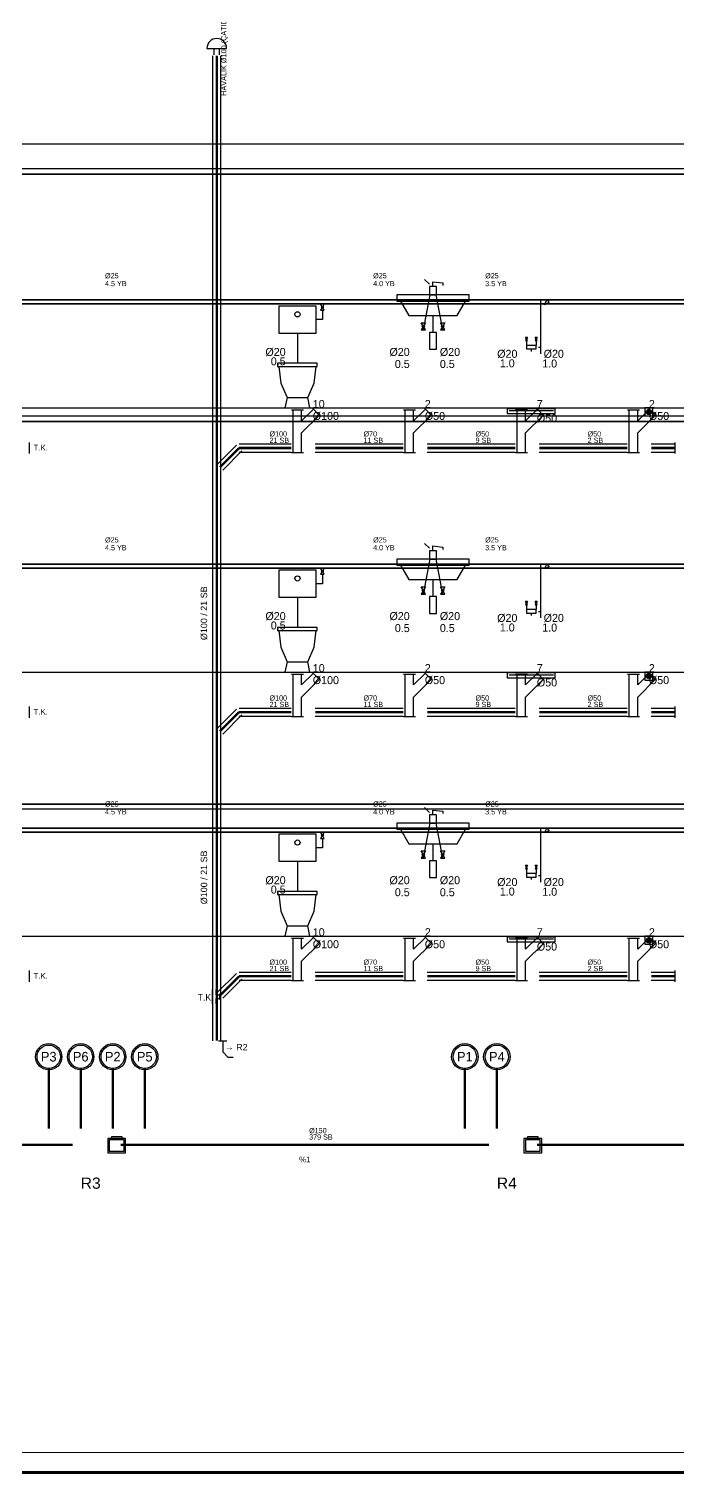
# Model space of a CAD drawing. Header units: centimetres. Extents: x -3962 to 31822, y -2 to 2802.
# Drawn here: x 16355 to 17165, y -2 to 1804 of the extents above; entities that cross this region are included whole.
import ezdxf
from ezdxf.enums import TextEntityAlignment as Align

# ---------------------------------------------------------------- set-up
doc = ezdxf.new("R2010")
doc.units = ezdxf.units.CM
doc.linetypes.add('BASMA HATTI', pattern=[31, 25, -6])
doc.linetypes.add('PIS', pattern=[38, 30, -8])
for name, color, linetype in [('ROTAS-PAFTA', 7, 'CONTINUOUS'), ('ROTAS-PIS-SU-BORUSU', 6, 'PIS'), ('ROTAS-PISSU-CAP', 211, 'CONTINUOUS'), ('ROTAS-PVC', 43, 'CONTINUOUS'), ('ROTAS-ROGAR', 5, 'CONTINUOUS'), ('ROTAS-SEMA', 8, 'CONTINUOUS'), ('ROTAS-SICAKSU-BORU', 1, 'BASMA HATTI'), ('ROTAS-SOGUKSU-BORU', 5, 'CONTINUOUS'), ('ROTAS-TEFRIS', 15, 'CONTINUOUS')]:
    doc.layers.add(name, color=color, linetype=linetype)
doc.styles.add('ROTAS', font='arial.ttf')

# ---------------------------------------------------------------- blocks, each defined once
blk = doc.blocks.new('ROTAS-KLOZET-SEMA')
blk.add_line((-19.2, 93.6), (-19.2, 55.9))
for points in [[(-42.6, 93.6), (4.2, 93.6), (4.2, 127.4), (-42.6, 127.4)], [(9.7, 130), (14.4, 130), (12, 126.1)], [(9.7, 122.2), (14.4, 122.2), (12, 126.1)], [(-43.9, 52), (5.5, 52), (5.5, 55.9), (-43.9, 55.9)]]:
    blk.add_lwpolyline(points, close=True)
for points in [[(12, 122.2), (12, 110.5), (4.2, 110.5)], [(-42.6, 52), (-40, 31.2), (-32.2, 13), (-6.2, 13), (1.6, 31.2), (4.2, 52)], [(-32.2, 13), (-34.8, 0), (-3.6, 0), (-6.2, 13)]]:
    blk.add_lwpolyline(points)
for centre, radius in [((12, 126.1), 1.17), ((-19.2, 117), 3.25)]:
    blk.add_circle(centre, radius)
for tag, p in [('SOCP', (-33.9, 70)), ('SO', (-33.9, 58.3))]:
    blk.add_attdef(tag, text='', height=10).set_placement(p, align=Align.MIDDLE_RIGHT)
for tag, p in [('PS', (0, 5)), ('PSCP', (0, -10))]:
    blk.add_attdef(tag, text='', height=10).set_placement(p, align=Align.MIDDLE_LEFT)
blk = doc.blocks.new('ROTAS-PVC-CATAL-SAG')
for p, q in [((9.7, -10.5), (-0.8, 0)), ((-26.7, -2.4), (-11.8, -2.4)), ((-24.6, -55.5), (-24.6, -2.4)), ((-14, -16.1), (0.7, -1.5)), ((-14, -16.1), (-14, -2.4)), ((-14, -31.2), (8.2, -9)), ((-14, -55.5), (-14, -31.2)), ((-26.7, -55.5), (-11.8, -55.5))]:
    blk.add_line(p, q)
blk = doc.blocks.new('ROTAS-LAVABO-SEMA')
for p, q in [((5.7, 154.7), (-0.3, 160.7)), ((-1.8, 97.5), (6.5, 141.2)), ((22.3, 97.5), (14, 141.2)), ((10.2, 115.5), (10.2, 94.4))]:
    blk.add_line(p, q)
for points in [[(5.7, 141.2), (14.7, 141.2), (14.7, 151.7), (5.7, 151.7)], [(-35, 133.6), (55.4, 133.6), (55.4, 141.2), (-35, 141.2)], [(-4.5, 106.5), (0.9, 106.5), (-1.8, 102)], [(-4.5, 97.5), (0.9, 97.5), (-1.8, 102)], [(5.7, 73.3), (14.7, 73.3), (14.7, 94.4), (5.7, 94.4)], [(19.6, 106.5), (25, 106.5), (22.3, 102)], [(19.6, 97.5), (25, 97.5), (22.3, 102)]]:
    blk.add_lwpolyline(points, close=True)
for points in [[(10.2, 151.7), (10.2, 157.7), (22.3, 156.2), (22.3, 153.2)], [(-30.5, 133.6), (-19.9, 115.5), (40.4, 115.5), (50.9, 133.6)]]:
    blk.add_lwpolyline(points)
for centre in [(-1.8, 102), (22.3, 102)]:
    blk.add_circle(centre, 1.36)
for tag, p in [('SCCP', (-18.9, 70)), ('SC', (-18.9, 55))]:
    blk.add_attdef(tag, text='', height=10).set_placement(p, align=Align.MIDDLE_RIGHT)
for tag, p in [('SOCP', (18.8, 70)), ('SO', (18.8, 55)), ('PS', (0, 5)), ('PSCP', (0, -10))]:
    blk.add_attdef(tag, text='', height=10).set_placement(p, align=Align.MIDDLE_LEFT)
blk = doc.blocks.new('ROTAS-DUS-TEKNESI-SEMA')
for p, q in [((5, 67.7), (5, 135)), ((-12.9, 84.2), (-12.9, 78.2)), ((-7, 73.7), (-7, 70.7)), ((-1, 84.2), (-1, 78.2)), ((2, 75.9), (5, 75.9)), ((-34.6, -3.3), (20.7, -3.3))]:
    blk.add_line(p, q)
blk.add_lwpolyline([(5, 135), (12.5, 135), (15.5, 132), (9.5, 129), (12.5, 135)])
for points in [[(-14.3, 88.6), (-11.6, 88.6), (-12.9, 86.4)], [(-14.3, 84.2), (-11.6, 84.2), (-12.9, 86.4)], [(-12.9, 73.7), (-1, 73.7), (-1, 78.2), (-12.9, 78.2)], [(-2.3, 88.6), (0.4, 88.6), (-1, 86.4)], [(-2.3, 84.2), (0.4, 84.2), (-1, 86.4)], [(-36.9, -7), (23, -7), (23, -1.1), (-36.9, -1.1)]]:
    blk.add_lwpolyline(points, close=True)
for centre in [(-12.9, 86.4), (-1, 86.4)]:
    blk.add_circle(centre, 0.673)
for tag, p in [('SCCP', (-24.3, 67.7)), ('SC', (-27.7, 55.8))]:
    blk.add_attdef(tag, text='', height=10).set_placement(p, align=Align.MIDDLE_RIGHT)
for tag, p in [('SOCP', (8.5, 67.7)), ('PS', (-0.1, 5)), ('PSCP', (0, -12.9))]:
    blk.add_attdef(tag, text='', height=10).set_placement(p, align=Align.MIDDLE_LEFT)
blk.add_attdef('SO', text='', height=10).set_placement((16, 50.6), align=Align.CENTER)
blk = doc.blocks.new('ROTAS-YER-SUZGECI-DN50-SEMA')
for p, q in [((-3.3, -5), (3.3, -5)), ((-3.1, -3.9), (3.1, -3.9)), ((-3.1, -6.1), (3.1, -6.1)), ((-2.4, -2.7), (2.4, -2.7)), ((-2.4, -7.3), (2.4, -7.3))]:
    blk.add_line(p, q)
blk.add_lwpolyline([(-5, -10), (5, -10), (5, 0), (-5, 0)], close=True)
blk.add_circle((0, -5), 3.33)
for tag, p in [('PS', (0, 5)), ('PSCP', (0, -10))]:
    blk.add_attdef(tag, text='', height=10).set_placement(p, align=Align.MIDDLE_LEFT)
blk = doc.blocks.new('ROTAS-PIS-SU-CAP-SB')
for tag, p in [('PSCP_001', (0.83, 1.29)), ('PS_001', (0.83, 0.07))]:
    blk.add_attdef(tag, p, '', height=1)
blk = doc.blocks.new('ROTAS-TEMIZ-SU-CAP-MB')
for tag, p in [('SOCP_001', (0.83, 4.92)), ('SO_001', (0.83, 3.42)), ('SCCP_001', (0.83, 1.92)), ('SC_001', (0.83, 0.42))]:
    blk.add_attdef(tag, p, '', height=1)
blk = doc.blocks.new('ROTAS-KOLON-HAVALIK-SAPKASI')
for p, q in [((-7.7, 5.8), (7.7, 5.8)), ((-2.1, 0.7), (-2.1, 5.8)), ((2.1, 0.7), (2.1, 5.8))]:
    blk.add_line(p, q)
blk.add_arc((0, 5.8), 7.69, 0, 180)
blk = doc.blocks.new('ROTAS-TEMIZLEME-KAPAGI-KOLON')
for p, q in [((-6.6, -11), (-6.6, 11)), ((-1.1, 2.8), (-1.1, 11)), ((-1.1, 2.8), (4.4, 2.8)), ((5.5, -1.8), (5.5, 1.8)), ((-1.1, -11), (-1.1, -2.8)), ((-1.1, -2.8), (4.4, -2.8))]:
    blk.add_line(p, q)
blk.add_lwpolyline([(4.4, -4.1), (6.6, -4.1), (6.6, 4.1), (4.4, 4.1)], close=True)
blk.add_attdef('TK', (-29.6, -6), '', height=10)
blk = doc.blocks.new('ROTAS-PVC-DIRSEK')
blk.add_line((2.2, 0), (12.5, 0))
blk.add_lwpolyline([(7.4, 0), (7.4, -14), (13.8, -20.4), (20.3, -20.4)])
blk = doc.blocks.new('ROTAS-PVC-ROGAR')
for points in [[(13.9, -10), (36.1, -10), (36.1, 7.8), (13.9, 7.8)], [(15.7, -8.2), (34.3, -8.2), (34.3, 6), (15.7, 6)], [(18.3, 7.8), (31.7, 7.8), (31.7, 10), (18.3, 10)]]:
    blk.add_lwpolyline(points, close=True)
blk.add_attdef('R', text='', height=20).set_placement((55, 0), align=Align.MIDDLE_LEFT)
blk = doc.blocks.new('ROTAS-KOLON-NO-PIS-SU')
for radius in [27.5, 24.3]:
    blk.add_circle((0, 0), radius)
blk.add_attdef('K', text='', height=20).set_placement((0, 0), align=Align.MIDDLE_CENTER)

msp = doc.modelspace()

# ---------------------------------------------------------------- linework, layer by layer
at = {"layer": 'ROTAS-PAFTA'}
for points, const_width in [([(15040, 0), (26330, 0), (26330, 2800), (15040, 2800)], 4), ([(15065, 25), (26305, 25), (26305, 2775), (15065, 2775)], 1)]:
    msp.add_lwpolyline(points, close=True, dxfattribs=dict(at, const_width=const_width))
at = {"layer": 'ROTAS-PIS-SU-BORUSU', "const_width": 3}
for points in [[(16590, 539.5), (16590, 1770)], [(16618, 1280), (16594, 1256)], [(16618, 1280), (16683, 1280)], [(16713, 1280), (16823, 1280)], [(16853, 1280), (16963, 1280)], [(16993, 1280), (17103, 1280)], [(17133, 1280), (17163, 1280)], [(16618, 950), (16594, 926)], [(16618, 950), (16683, 950)], [(16713, 950), (16823, 950)], [(16853, 950), (16963, 950)], [(16993, 950), (17103, 950)], [(17133, 950), (17163, 950)], [(16618, 620), (16594, 596)], [(16618, 620), (16683, 620)], [(16713, 620), (16823, 620)], [(16853, 620), (16963, 620)], [(16993, 620), (17103, 620)], [(17133, 620), (17163, 620)], [(16380, 504.5), (16380, 429.5)], [(16420, 504.5), (16420, 429.5)], [(16460, 504.5), (16460, 429.5)], [(16500, 504.5), (16500, 429.5)], [(16900, 504.5), (16900, 429.5)], [(16940, 504.5), (16940, 429.5)], [(15950, 409.5), (16410, 409.5)], [(16470, 409.5), (16930, 409.5)], [(16990, 409.5), (17450, 409.5)]]:
    msp.add_lwpolyline(points, dxfattribs=at)
at = {"layer": 'ROTAS-PVC'}
for p, q in [((16585, 539.5), (16585, 1770)), ((16595, 539.5), (16595, 1770)), ((16356, 1273), (16356, 1287)), ((16614.5, 1283.5), (16590.5, 1259.5)), ((16618, 1285), (16683, 1285)), ((16713, 1285), (16823, 1285)), ((16853, 1285), (16963, 1285)), ((16993, 1285), (17103, 1285)), ((17133, 1285), (17163, 1285)), ((17163, 1273), (17163, 1287)), ((16621.5, 1276.5), (16597.5, 1252.5)), ((16618, 1275), (16683, 1275)), ((16713, 1275), (16823, 1275)), ((16853, 1275), (16963, 1275)), ((16993, 1275), (17103, 1275)), ((17133, 1275), (17163, 1275)), ((16356, 943), (16356, 957)), ((17163, 943), (17163, 957)), ((16614.5, 953.5), (16590.5, 929.5)), ((16621.5, 946.5), (16597.5, 922.5)), ((16618, 955), (16683, 955)), ((16618, 945), (16683, 945)), ((16713, 955), (16823, 955)), ((16713, 945), (16823, 945)), ((16853, 955), (16963, 955)), ((16853, 945), (16963, 945)), ((16993, 955), (17103, 955)), ((16993, 945), (17103, 945)), ((17133, 955), (17163, 955)), ((17133, 945), (17163, 945)), ((16356, 613), (16356, 627)), ((16614.5, 623.5), (16590.5, 599.5)), ((16621.5, 616.5), (16597.5, 592.5)), ((16618, 625), (16683, 625)), ((16618, 615), (16683, 615)), ((16713, 625), (16823, 625)), ((16713, 615), (16823, 615)), ((16853, 625), (16963, 625)), ((16853, 615), (16963, 615)), ((16993, 625), (17103, 625)), ((16993, 615), (17103, 615)), ((17133, 625), (17163, 625)), ((17133, 615), (17163, 615)), ((17163, 613), (17163, 627))]:
    msp.add_line(p, q, dxfattribs=at)
at = {"layer": 'ROTAS-SEMA'}
for points in [[(15140, 1660), (26230, 1660)], [(15140, 1330), (26230, 1330)], [(15140, 1000), (26230, 1000)], [(15140, 670), (26230, 670)]]:
    msp.add_lwpolyline(points, dxfattribs=at)
at = {"layer": 'ROTAS-SICAKSU-BORU', "const_width": 2}
for points in [[(18745, 1465), (15885, 1465)], [(18745, 1135), (15885, 1135)], [(18745, 805), (15885, 805)]]:
    msp.add_lwpolyline(points, dxfattribs=at)
at = {"layer": 'ROTAS-SOGUKSU-BORU', "const_width": 2}
for points in [[(15400, 775), (15400, 1629), (21942, 1629), (21942, 1460), (22010, 1460)], [(15360, 775), (15360, 1622), (19136, 1622), (19136, 1460), (19210, 1460)], [(15600, 1460), (18760, 1460)], [(15520, 775), (15520, 1320), (21960, 1320), (21960, 1130), (22010, 1130)], [(15480, 775), (15480, 1313), (19154, 1313), (19154, 1130), (19210, 1130)], [(15600, 1130), (18760, 1130)], [(15640, 835), (21978, 835), (21978, 800), (22010, 800)], [(15600, 775), (15600, 829), (19172, 829), (19172, 800), (19210, 800)], [(15600, 800), (18760, 800)]]:
    msp.add_lwpolyline(points, dxfattribs=at)

# ---------------------------------------------------------------- block references
at = {"layer": 'ROTAS-TEFRIS', "xscale": 1.6, "yscale": 1.6}
msp.add_blockref('ROTAS-KOLON-HAVALIK-SAPKASI', (16590, 1770), dxfattribs=at)
at = {"layer": 'ROTAS-TEFRIS'}
ref = msp.add_blockref('ROTAS-TEMIZ-SU-CAP-MB', (16445, 1460), dxfattribs=dict(at, xscale=6.5, yscale=6.5))
ref.add_attrib('SO_001', '4.5 YB', (16450.4, 1482.2), dxfattribs={"height": 6.5})
ref.add_attrib('SOCP_001', 'Ø25', (16450.4, 1492), dxfattribs={"height": 6.5})
ref = msp.add_blockref('ROTAS-TEMIZ-SU-CAP-MB', (16780, 1460), dxfattribs=dict(at, xscale=6.5, yscale=6.5))
ref.add_attrib('SO_001', '4.0 YB', (16785.4, 1482.2), dxfattribs={"height": 6.5})
ref.add_attrib('SOCP_001', 'Ø25', (16785.4, 1492), dxfattribs={"height": 6.5})
ref = msp.add_blockref('ROTAS-TEMIZ-SU-CAP-MB', (16920, 1460), dxfattribs=dict(at, xscale=6.5, yscale=6.5))
ref.add_attrib('SO_001', '3.5 YB', (16925.4, 1482.2), dxfattribs={"height": 6.5})
ref.add_attrib('SOCP_001', 'Ø25', (16925.4, 1492), dxfattribs={"height": 6.5})
ref = msp.add_blockref('ROTAS-LAVABO-SEMA', (16850, 1330), dxfattribs=at)
ref.add_attrib('SO', '0.5', dxfattribs={"height": 10}).set_placement((16868.8, 1385), align=Align.MIDDLE_LEFT)
ref.add_attrib('SOCP', 'Ø20', dxfattribs={"height": 10}).set_placement((16868.8, 1400), align=Align.MIDDLE_LEFT)
ref.add_attrib('SC', '0.5', dxfattribs={"height": 10}).set_placement((16831.1, 1385), align=Align.MIDDLE_RIGHT)
ref.add_attrib('SCCP', 'Ø20', dxfattribs={"height": 10}).set_placement((16831.1, 1400), align=Align.MIDDLE_RIGHT)
ref.add_attrib('PSCP', 'Ø50', dxfattribs={"height": 10}).set_placement((16850, 1320), align=Align.MIDDLE_LEFT)
ref.add_attrib('PS', '2', dxfattribs={"height": 10}).set_placement((16850, 1335), align=Align.MIDDLE_LEFT)
ref = msp.add_blockref('ROTAS-DUS-TEKNESI-SEMA', (16990, 1330), dxfattribs=at)
ref.add_attrib('SO', '1.0', dxfattribs={"height": 10}).set_placement((17006, 1380.6), align=Align.CENTER)
ref.add_attrib('SOCP', 'Ø20', dxfattribs={"height": 10}).set_placement((16998.5, 1397.7), align=Align.MIDDLE_LEFT)
ref.add_attrib('SC', '1.0', dxfattribs={"height": 10}).set_placement((16962.3, 1385.8), align=Align.MIDDLE_RIGHT)
ref.add_attrib('SCCP', 'Ø20', dxfattribs={"height": 10}).set_placement((16965.7, 1397.7), align=Align.MIDDLE_RIGHT)
ref.add_attrib('PSCP', 'Ø50', dxfattribs={"height": 10}).set_placement((16990, 1317.1), align=Align.MIDDLE_LEFT)
ref.add_attrib('PS', '7', dxfattribs={"height": 10}).set_placement((16989.9, 1335), align=Align.MIDDLE_LEFT)
ref = msp.add_blockref('ROTAS-KLOZET-SEMA', (16710, 1330), dxfattribs=at)
ref.add_attrib('SO', '0.5', dxfattribs={"height": 10}).set_placement((16676.1, 1388.3), align=Align.MIDDLE_RIGHT)
ref.add_attrib('SOCP', 'Ø20', dxfattribs={"height": 10}).set_placement((16676.1, 1400), align=Align.MIDDLE_RIGHT)
ref.add_attrib('PSCP', 'Ø100', dxfattribs={"height": 10}).set_placement((16710, 1320), align=Align.MIDDLE_LEFT)
ref.add_attrib('PS', '10', dxfattribs={"height": 10}).set_placement((16710, 1335), align=Align.MIDDLE_LEFT)
ref = msp.add_blockref('ROTAS-YER-SUZGECI-DN50-SEMA', (17130, 1330), dxfattribs=at)
ref.add_attrib('PSCP', 'Ø50', dxfattribs={"height": 10}).set_placement((17130, 1320), align=Align.MIDDLE_LEFT)
ref.add_attrib('PS', '2', dxfattribs={"height": 10}).set_placement((17130, 1335), align=Align.MIDDLE_LEFT)
for name, p in [('ROTAS-PVC-CATAL-SAG', (16710, 1330)), ('ROTAS-PVC-CATAL-SAG', (16850, 1330)), ('ROTAS-PVC-CATAL-SAG', (16990, 1330)), ('ROTAS-PVC-CATAL-SAG', (17130, 1330)), ('ROTAS-PVC-CATAL-SAG', (16710, 1000)), ('ROTAS-PVC-CATAL-SAG', (16850, 1000)), ('ROTAS-PVC-CATAL-SAG', (16990, 1000)), ('ROTAS-PVC-CATAL-SAG', (17130, 1000)), ('ROTAS-PVC-CATAL-SAG', (16710, 670)), ('ROTAS-PVC-CATAL-SAG', (16850, 670)), ('ROTAS-PVC-CATAL-SAG', (16990, 670)), ('ROTAS-PVC-CATAL-SAG', (17130, 670)), ('ROTAS-PVC-DIRSEK', (16590, 539.5)), ('ROTAS-PVC-ROGAR', (16440, 409.5)), ('ROTAS-PVC-ROGAR', (16960, 409.5))]:
    msp.add_blockref(name, p, dxfattribs=at)
ref = msp.add_blockref('ROTAS-PIS-SU-CAP-SB', (16650.5, 1286), dxfattribs=dict(at, xscale=6.5, yscale=6.5))
ref.add_attrib('PSCP_001', 'Ø100', (16655.9, 1294.4), dxfattribs={"height": 6.5})
ref.add_attrib('PS_001', '21 SB', (16655.9, 1286.4), dxfattribs={"height": 6.5})
ref = msp.add_blockref('ROTAS-PIS-SU-CAP-SB', (16768, 1286), dxfattribs=dict(at, xscale=6.5, yscale=6.5))
ref.add_attrib('PSCP_001', 'Ø70', (16773.4, 1294.4), dxfattribs={"height": 6.5})
ref.add_attrib('PS_001', '11 SB', (16773.4, 1286.4), dxfattribs={"height": 6.5})
ref = msp.add_blockref('ROTAS-PIS-SU-CAP-SB', (16908, 1286), dxfattribs=dict(at, xscale=6.5, yscale=6.5))
ref.add_attrib('PSCP_001', 'Ø50', (16913.4, 1294.4), dxfattribs={"height": 6.5})
ref.add_attrib('PS_001', '9 SB', (16913.4, 1286.4), dxfattribs={"height": 6.5})
ref = msp.add_blockref('ROTAS-PIS-SU-CAP-SB', (17048, 1286), dxfattribs=dict(at, xscale=6.5, yscale=6.5))
ref.add_attrib('PSCP_001', 'Ø50', (17053.4, 1294.4), dxfattribs={"height": 6.5})
ref.add_attrib('PS_001', '2 SB', (17053.4, 1286.4), dxfattribs={"height": 6.5})
ref = msp.add_blockref('ROTAS-TEMIZ-SU-CAP-MB', (16445, 1130), dxfattribs=dict(at, xscale=6.5, yscale=6.5))
ref.add_attrib('SO_001', '4.5 YB', (16450.4, 1152.2), dxfattribs={"height": 6.5})
ref.add_attrib('SOCP_001', 'Ø25', (16450.4, 1162), dxfattribs={"height": 6.5})
ref = msp.add_blockref('ROTAS-TEMIZ-SU-CAP-MB', (16780, 1130), dxfattribs=dict(at, xscale=6.5, yscale=6.5))
ref.add_attrib('SO_001', '4.0 YB', (16785.4, 1152.2), dxfattribs={"height": 6.5})
ref.add_attrib('SOCP_001', 'Ø25', (16785.4, 1162), dxfattribs={"height": 6.5})
ref = msp.add_blockref('ROTAS-LAVABO-SEMA', (16850, 1000), dxfattribs=at)
ref.add_attrib('SO', '0.5', dxfattribs={"height": 10}).set_placement((16868.8, 1055), align=Align.MIDDLE_LEFT)
ref.add_attrib('SOCP', 'Ø20', dxfattribs={"height": 10}).set_placement((16868.8, 1070), align=Align.MIDDLE_LEFT)
ref.add_attrib('SC', '0.5', dxfattribs={"height": 10}).set_placement((16831.1, 1055), align=Align.MIDDLE_RIGHT)
ref.add_attrib('SCCP', 'Ø20', dxfattribs={"height": 10}).set_placement((16831.1, 1070), align=Align.MIDDLE_RIGHT)
ref.add_attrib('PSCP', 'Ø50', dxfattribs={"height": 10}).set_placement((16850, 990), align=Align.MIDDLE_LEFT)
ref.add_attrib('PS', '2', dxfattribs={"height": 10}).set_placement((16850, 1005), align=Align.MIDDLE_LEFT)
ref = msp.add_blockref('ROTAS-TEMIZ-SU-CAP-MB', (16920, 1130), dxfattribs=dict(at, xscale=6.5, yscale=6.5))
ref.add_attrib('SO_001', '3.5 YB', (16925.4, 1152.2), dxfattribs={"height": 6.5})
ref.add_attrib('SOCP_001', 'Ø25', (16925.4, 1162), dxfattribs={"height": 6.5})
ref = msp.add_blockref('ROTAS-KLOZET-SEMA', (16710, 1000), dxfattribs=at)
ref.add_attrib('SO', '0.5', dxfattribs={"height": 10}).set_placement((16676.1, 1058.3), align=Align.MIDDLE_RIGHT)
ref.add_attrib('SOCP', 'Ø20', dxfattribs={"height": 10}).set_placement((16676.1, 1070), align=Align.MIDDLE_RIGHT)
ref.add_attrib('PSCP', 'Ø100', dxfattribs={"height": 10}).set_placement((16710, 990), align=Align.MIDDLE_LEFT)
ref.add_attrib('PS', '10', dxfattribs={"height": 10}).set_placement((16710, 1005), align=Align.MIDDLE_LEFT)
ref = msp.add_blockref('ROTAS-DUS-TEKNESI-SEMA', (16990, 1000), dxfattribs=at)
ref.add_attrib('SO', '1.0', dxfattribs={"height": 10}).set_placement((17006, 1050.6), align=Align.CENTER)
ref.add_attrib('SOCP', 'Ø20', dxfattribs={"height": 10}).set_placement((16998.5, 1067.7), align=Align.MIDDLE_LEFT)
ref.add_attrib('SC', '1.0', dxfattribs={"height": 10}).set_placement((16962.3, 1055.8), align=Align.MIDDLE_RIGHT)
ref.add_attrib('SCCP', 'Ø20', dxfattribs={"height": 10}).set_placement((16965.7, 1067.7), align=Align.MIDDLE_RIGHT)
ref.add_attrib('PSCP', 'Ø50', dxfattribs={"height": 10}).set_placement((16990, 987.1), align=Align.MIDDLE_LEFT)
ref.add_attrib('PS', '7', dxfattribs={"height": 10}).set_placement((16989.9, 1005), align=Align.MIDDLE_LEFT)
ref = msp.add_blockref('ROTAS-YER-SUZGECI-DN50-SEMA', (17130, 1000), dxfattribs=at)
ref.add_attrib('PSCP', 'Ø50', dxfattribs={"height": 10}).set_placement((17130, 990), align=Align.MIDDLE_LEFT)
ref.add_attrib('PS', '2', dxfattribs={"height": 10}).set_placement((17130, 1005), align=Align.MIDDLE_LEFT)
ref = msp.add_blockref('ROTAS-PIS-SU-CAP-SB', (16650.5, 956), dxfattribs=dict(at, xscale=6.5, yscale=6.5))
ref.add_attrib('PSCP_001', 'Ø100', (16655.9, 964.4), dxfattribs={"height": 6.5})
ref.add_attrib('PS_001', '21 SB', (16655.9, 956.4), dxfattribs={"height": 6.5})
ref = msp.add_blockref('ROTAS-PIS-SU-CAP-SB', (16768, 956), dxfattribs=dict(at, xscale=6.5, yscale=6.5))
ref.add_attrib('PSCP_001', 'Ø70', (16773.4, 964.4), dxfattribs={"height": 6.5})
ref.add_attrib('PS_001', '11 SB', (16773.4, 956.4), dxfattribs={"height": 6.5})
ref = msp.add_blockref('ROTAS-PIS-SU-CAP-SB', (16908, 956), dxfattribs=dict(at, xscale=6.5, yscale=6.5))
ref.add_attrib('PSCP_001', 'Ø50', (16913.4, 964.4), dxfattribs={"height": 6.5})
ref.add_attrib('PS_001', '9 SB', (16913.4, 956.4), dxfattribs={"height": 6.5})
ref = msp.add_blockref('ROTAS-PIS-SU-CAP-SB', (17048, 956), dxfattribs=dict(at, xscale=6.5, yscale=6.5))
ref.add_attrib('PSCP_001', 'Ø50', (17053.4, 964.4), dxfattribs={"height": 6.5})
ref.add_attrib('PS_001', '2 SB', (17053.4, 956.4), dxfattribs={"height": 6.5})
ref = msp.add_blockref('ROTAS-TEMIZ-SU-CAP-MB', (16445, 800), dxfattribs=dict(at, xscale=6.5, yscale=6.5))
ref.add_attrib('SO_001', '4.5 YB', (16450.4, 822.2), dxfattribs={"height": 6.5})
ref.add_attrib('SOCP_001', 'Ø25', (16450.4, 832), dxfattribs={"height": 6.5})
ref = msp.add_blockref('ROTAS-TEMIZ-SU-CAP-MB', (16780, 800), dxfattribs=dict(at, xscale=6.5, yscale=6.5))
ref.add_attrib('SO_001', '4.0 YB', (16785.4, 822.2), dxfattribs={"height": 6.5})
ref.add_attrib('SOCP_001', 'Ø25', (16785.4, 832), dxfattribs={"height": 6.5})
ref = msp.add_blockref('ROTAS-LAVABO-SEMA', (16850, 670), dxfattribs=at)
ref.add_attrib('SO', '0.5', dxfattribs={"height": 10}).set_placement((16868.8, 725), align=Align.MIDDLE_LEFT)
ref.add_attrib('SOCP', 'Ø20', dxfattribs={"height": 10}).set_placement((16868.8, 740), align=Align.MIDDLE_LEFT)
ref.add_attrib('SC', '0.5', dxfattribs={"height": 10}).set_placement((16831.1, 725), align=Align.MIDDLE_RIGHT)
ref.add_attrib('SCCP', 'Ø20', dxfattribs={"height": 10}).set_placement((16831.1, 740), align=Align.MIDDLE_RIGHT)
ref.add_attrib('PSCP', 'Ø50', dxfattribs={"height": 10}).set_placement((16850, 660), align=Align.MIDDLE_LEFT)
ref.add_attrib('PS', '2', dxfattribs={"height": 10}).set_placement((16850, 675), align=Align.MIDDLE_LEFT)
ref = msp.add_blockref('ROTAS-TEMIZ-SU-CAP-MB', (16920, 800), dxfattribs=dict(at, xscale=6.5, yscale=6.5))
ref.add_attrib('SO_001', '3.5 YB', (16925.4, 822.2), dxfattribs={"height": 6.5})
ref.add_attrib('SOCP_001', 'Ø25', (16925.4, 832), dxfattribs={"height": 6.5})
ref = msp.add_blockref('ROTAS-KLOZET-SEMA', (16710, 670), dxfattribs=at)
ref.add_attrib('SO', '0.5', dxfattribs={"height": 10}).set_placement((16676.1, 728.3), align=Align.MIDDLE_RIGHT)
ref.add_attrib('SOCP', 'Ø20', dxfattribs={"height": 10}).set_placement((16676.1, 740), align=Align.MIDDLE_RIGHT)
ref.add_attrib('PSCP', 'Ø100', dxfattribs={"height": 10}).set_placement((16710, 660), align=Align.MIDDLE_LEFT)
ref.add_attrib('PS', '10', dxfattribs={"height": 10}).set_placement((16710, 675), align=Align.MIDDLE_LEFT)
ref = msp.add_blockref('ROTAS-DUS-TEKNESI-SEMA', (16990, 670), dxfattribs=at)
ref.add_attrib('SO', '1.0', dxfattribs={"height": 10}).set_placement((17006, 720.6), align=Align.CENTER)
ref.add_attrib('SOCP', 'Ø20', dxfattribs={"height": 10}).set_placement((16998.5, 737.7), align=Align.MIDDLE_LEFT)
ref.add_attrib('SC', '1.0', dxfattribs={"height": 10}).set_placement((16962.3, 725.8), align=Align.MIDDLE_RIGHT)
ref.add_attrib('SCCP', 'Ø20', dxfattribs={"height": 10}).set_placement((16965.7, 737.7), align=Align.MIDDLE_RIGHT)
ref.add_attrib('PSCP', 'Ø50', dxfattribs={"height": 10}).set_placement((16990, 657.1), align=Align.MIDDLE_LEFT)
ref.add_attrib('PS', '7', dxfattribs={"height": 10}).set_placement((16989.9, 675), align=Align.MIDDLE_LEFT)
ref = msp.add_blockref('ROTAS-YER-SUZGECI-DN50-SEMA', (17130, 670), dxfattribs=at)
ref.add_attrib('PSCP', 'Ø50', dxfattribs={"height": 10}).set_placement((17130, 660), align=Align.MIDDLE_LEFT)
ref.add_attrib('PS', '2', dxfattribs={"height": 10}).set_placement((17130, 675), align=Align.MIDDLE_LEFT)
ref = msp.add_blockref('ROTAS-PIS-SU-CAP-SB', (16650.5, 626), dxfattribs=dict(at, xscale=6.5, yscale=6.5))
ref.add_attrib('PSCP_001', 'Ø100', (16655.9, 634.4), dxfattribs={"height": 6.5})
ref.add_attrib('PS_001', '21 SB', (16655.9, 626.4), dxfattribs={"height": 6.5})
ref = msp.add_blockref('ROTAS-PIS-SU-CAP-SB', (16768, 626), dxfattribs=dict(at, xscale=6.5, yscale=6.5))
ref.add_attrib('PSCP_001', 'Ø70', (16773.4, 634.4), dxfattribs={"height": 6.5})
ref.add_attrib('PS_001', '11 SB', (16773.4, 626.4), dxfattribs={"height": 6.5})
ref = msp.add_blockref('ROTAS-PIS-SU-CAP-SB', (16908, 626), dxfattribs=dict(at, xscale=6.5, yscale=6.5))
ref.add_attrib('PSCP_001', 'Ø50', (16913.4, 634.4), dxfattribs={"height": 6.5})
ref.add_attrib('PS_001', '9 SB', (16913.4, 626.4), dxfattribs={"height": 6.5})
ref = msp.add_blockref('ROTAS-PIS-SU-CAP-SB', (17048, 626), dxfattribs=dict(at, xscale=6.5, yscale=6.5))
ref.add_attrib('PSCP_001', 'Ø50', (17053.4, 634.4), dxfattribs={"height": 6.5})
ref.add_attrib('PS_001', '2 SB', (17053.4, 626.4), dxfattribs={"height": 6.5})
ref = msp.add_blockref('ROTAS-TEMIZLEME-KAPAGI-KOLON', (16590, 594.5), dxfattribs=dict(at, xscale=0.8, yscale=0.8))
ref.add_attrib('TK', 'T.K.', (16566.3, 589.7), dxfattribs={"height": 8})
ref = msp.add_blockref('ROTAS-KOLON-NO-PIS-SU', (16380, 519.5), dxfattribs=dict(at, xscale=0.6, yscale=0.6))
ref.add_attrib('K', 'P3', dxfattribs={"height": 12}).set_placement((16380, 519.5), align=Align.MIDDLE_CENTER)
ref = msp.add_blockref('ROTAS-KOLON-NO-PIS-SU', (16420, 519.5), dxfattribs=dict(at, xscale=0.6, yscale=0.6))
ref.add_attrib('K', 'P6', dxfattribs={"height": 12}).set_placement((16420, 519.5), align=Align.MIDDLE_CENTER)
ref = msp.add_blockref('ROTAS-KOLON-NO-PIS-SU', (16460, 519.5), dxfattribs=dict(at, xscale=0.6, yscale=0.6))
ref.add_attrib('K', 'P2', dxfattribs={"height": 12}).set_placement((16460, 519.5), align=Align.MIDDLE_CENTER)
ref = msp.add_blockref('ROTAS-KOLON-NO-PIS-SU', (16500, 519.5), dxfattribs=dict(at, xscale=0.6, yscale=0.6))
ref.add_attrib('K', 'P5', dxfattribs={"height": 12}).set_placement((16500, 519.5), align=Align.MIDDLE_CENTER)
ref = msp.add_blockref('ROTAS-KOLON-NO-PIS-SU', (16900, 519.5), dxfattribs=dict(at, xscale=0.6, yscale=0.6))
ref.add_attrib('K', 'P1', dxfattribs={"height": 12}).set_placement((16900, 519.5), align=Align.MIDDLE_CENTER)
ref = msp.add_blockref('ROTAS-KOLON-NO-PIS-SU', (16940, 519.5), dxfattribs=dict(at, xscale=0.6, yscale=0.6))
ref.add_attrib('K', 'P4', dxfattribs={"height": 12}).set_placement((16940, 519.5), align=Align.MIDDLE_CENTER)
ref = msp.add_blockref('ROTAS-PIS-SU-CAP-SB', (16700, 415.5), dxfattribs=dict(at, xscale=6.5, yscale=6.5))
ref.add_attrib('PSCP_001', 'Ø150', (16705.4, 423.9), dxfattribs={"height": 6.5})
ref.add_attrib('PS_001', '379 SB', (16705.4, 415.9), dxfattribs={"height": 6.5})

# ---------------------------------------------------------------- texts
at = {"layer": 'ROTAS-PISSU-CAP', "style": 'ROTAS'}
for s, height, p in [('HAVALIK Ø100 (ÇATIDAN 50 cm YUKARI)', 6.5, (16602, 1720)), ('Ø100 / 21 SB', 8, (16578, 1040)), ('Ø100 / 21 SB', 8, (16578, 710))]:
    msp.add_text(s, height=height, rotation=90, dxfattribs=at).set_placement(p)
for s, height, p in [('T.K.', 7, (16361, 1277)), ('T.K.', 7, (16361, 947)), ('T.K.', 7, (16361, 617)), ('→ R2', 8, (16600, 527.5))]:
    msp.add_text(s, height=height, dxfattribs=at).set_placement(p)
msp.add_text('%1', height=7, dxfattribs=at).set_placement((16700, 387.5), align=Align.CENTER)
at = {"layer": 'ROTAS-ROGAR', "style": 'ROTAS'}
for s, p in [('R3', (16420, 354.5)), ('R4', (16940, 354.5))]:
    msp.add_text(s, height=14, dxfattribs=at).set_placement(p)

doc.saveas('drawing.dxf')
